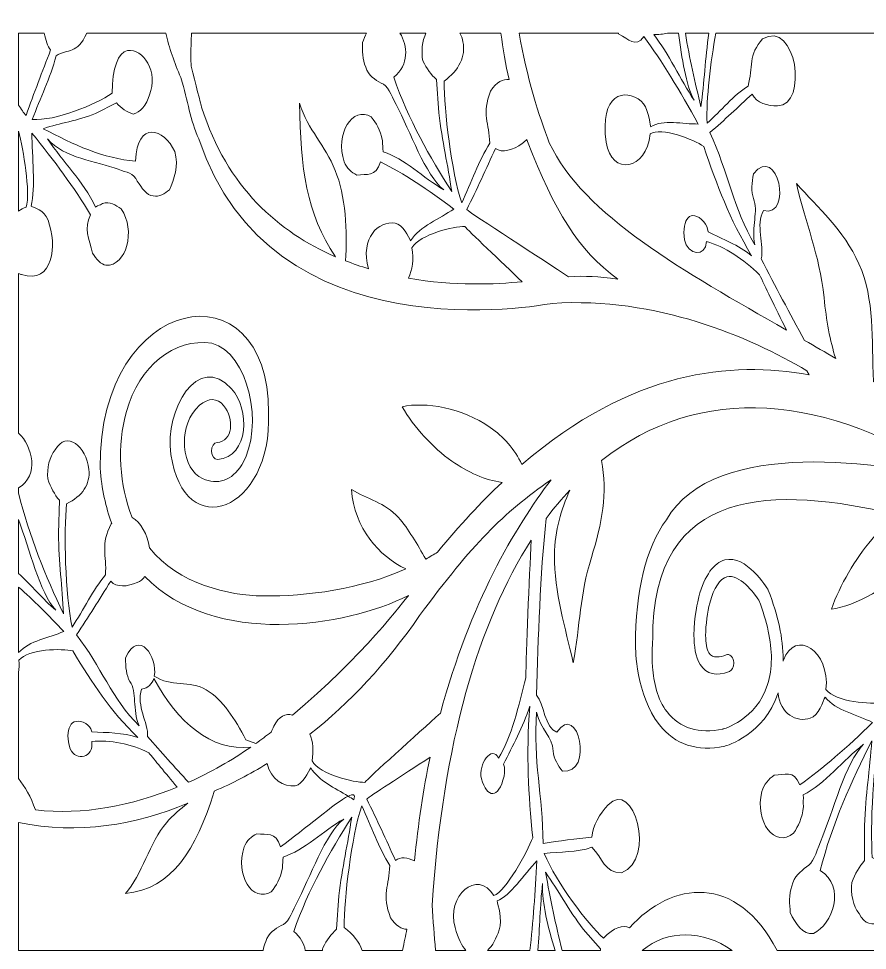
# Model space of a CAD drawing. Header units: millimetres. Extents: x -1200 to 1200, y -590 to 608.
# Drawn here: x -1200 to -108, y -590 to 608 of the extents above; entities that cross this region are included whole.
import ezdxf

# ---------------------------------------------------------------- set-up
doc = ezdxf.new("R2010")
doc.units = ezdxf.units.MM
doc.header["$MEASUREMENT"] = 0
doc.layers.add('Layer 1', color=7, linetype='Continuous')

msp = doc.modelspace()

# ---------------------------------------------------------------- linework, layer by layer
at = {"layer": 'Layer 1', "color": 250, "lineweight": 20}
for points, knots in [([(-78.4311, 415.6194), (-55.6433, 238.7831), (-22.7146, 147.6089), (66.0664, 7.889), (25.071, 57.3256), (-34.3557, 100.8829), (-100.0424, 141.9201), (-103.1199, 196.5333), (-98.0512, 246.9681), (-118.8569, 293.0871), (-138.79, 337.0823), (-171.2144, 364.8287), (-199.2135, 396.4025), (-186.8495, 342.0721), (-170.1812, 307.9528), (-163.7537, 249.3885), (-160.6895, 220.5013), (-156.1638, 194.1368), (-148.7081, 171.3486), (-161.9578, 179.1449), (-175.3294, 186.8731), (-188.7406, 194.5646), (-207.9624, 228.8554), (-226.3514, 264.4675), (-244.4953, 299.441), (-240.5964, 317.1537), (-252.2225, 343.3718), (-241.4981, 361.482), (-203.4882, 352.5184), (-223.2672, 448.6294), (-254.5921, 408.7835), (-256.7092, 397.7074), (-257.6142, 385.8515), (-254.5119, 377.0759), (-247.7954, 360.7223), (-257.7177, 340.887), (-252.8004, 317.4642), (-280.7068, 364.8287), (-286.9993, 410.5855), (-310.5943, 462.1612), (-291.7326, 477.808), (-274.4218, 494.8607), (-256.2613, 511.2988), (-250.3994, 500.1205), (-236.2413, 495.9333), (-223.4801, 496.1289), (-183.9062, 496.7537), (-199.2159, 608.4673), (-242.8658, 582.3539), (-261.2025, 562.588), (-255.2736, 545.6855), (-261.3159, 521.7869), (-280.2638, 510.105), (-296.2351, 489.905), (-314.239, 473.9326), (-315.3948, 505.3235), (-309.6927, 552.7916), (-302.9035, 589.9734), (-302.9035, 589.9734), (-84.3817, 589.9734), (-84.3817, 589.9734), (-85.4042, 576.3621), (-85.9713, 562.5502), (-85.9713, 548.5565), (-85.9713, 504.1852), (-83.4916, 459.2335), (-78.4311, 415.6194)], [0, 0, 0, 0, 0.045454545, 0.045454545, 0.045454545, 0.090909091, 0.090909091, 0.090909091, 0.136363636, 0.136363636, 0.136363636, 0.181818182, 0.181818182, 0.181818182, 0.227272727, 0.227272727, 0.227272727, 0.272727273, 0.272727273, 0.272727273, 0.318181818, 0.318181818, 0.318181818, 0.363636364, 0.363636364, 0.363636364, 0.409090909, 0.409090909, 0.409090909, 0.454545455, 0.454545455, 0.454545455, 0.5, 0.5, 0.5, 0.545454545, 0.545454545, 0.545454545, 0.590909091, 0.590909091, 0.590909091, 0.636363636, 0.636363636, 0.636363636, 0.681818182, 0.681818182, 0.681818182, 0.727272727, 0.727272727, 0.727272727, 0.772727273, 0.772727273, 0.772727273, 0.818181818, 0.818181818, 0.818181818, 0.863636364, 0.863636364, 0.863636364, 0.909090909, 0.909090909, 0.909090909, 0.954545455, 0.954545455, 0.954545455, 1, 1, 1, 1]), ([(-968.2859, 453.7604), (-874.9437, 173.6781), (-528.4165, 239.6981), (-513.5845, 242.2118), (-378.4197, 250.6732), (-260.5311, 199.4585), (-185.7939, 155.6021), (-185.7939, 155.6021), (-183.0658, 150.2224), (-183.0658, 150.2224), (-283.376, 168.4866), (-410.7225, 156.4148), (-552.4397, 34.9034), (-561.9645, 54.9898), (-576.4761, 70.7641), (-593.2795, 82.6503), (-629.4421, 108.2262), (-676.2731, 115.7498), (-706.7683, 109.3051), (-690.7333, 82.2743), (-667.9371, 57.231), (-642.48, 39.2255), (-621.9524, 24.7056), (-599.706, 14.7602), (-577.9176, 11.9991), (-605.1606, -13.6158), (-632.8922, -43.3384), (-661.0336, -77.7441), (-665.9369, -80.875), (-670.9468, -83.8443), (-676.042, -86.6723), (-687.2162, -68.3136), (-698.406, -47.5571), (-711.4206, -33.1596), (-728.9567, -13.9528), (-751.4391, -9.613), (-771.8358, 2.672), (-768.0429, -47.1874), (-736.1823, -83.1061), (-701.779, -99.4281), (-760.9573, -125.5112), (-828.3099, -134.601), (-885.7875, -134.1606), (-929.6378, -133.5713), (-994.0222, -119.1838), (-1031.5998, -72.372), (-1034.3371, -55.313), (-1042.8079, -38.7891), (-1053.9406, -33.1116), (-1070.1345, 7.5899), (-1074.0525, 59.1227), (-1061.2705, 103.3336), (-1044.5524, 161.1571), (-1000.828, 198.0955), (-951.3948, 190.8192), (-904.621, 178.8711), (-883.4411, 84.4966), (-912.7656, 34.3784), (-925.777, 14.3022), (-943.8885, 7.889), (-963.4722, 16.7894), (-976.4595, 22.6588), (-985.0777, 38.0078), (-986.525, 57.8039), (-986.6699, 59.5871), (-986.7436, 61.4673), (-986.7436, 63.3476), (-986.7436, 79.3213), (-981.6823, 98.8802), (-967.1201, 111.1097), (-955.6025, 120.8545), (-944.6221, 120.8545), (-936.3781, 110.8031), (-922.0645, 93.4841), (-924.2668, 64.2714), (-944.8001, 63.4006), (-948.7139, 63.1293), (-951.9479, 58.3478), (-951.9479, 52.1718), (-951.9479, 52.0216), (-951.9479, 51.8374), (-951.9314, 51.662), (-951.7533, 45.8192), (-948.2767, 41.0642), (-944.069, 41.3633), (-902.9428, 44.5989), (-902.672, 106.8481), (-926.0593, 132.4694), (-969.1851, 179.7052), (-1012.4078, 105.6619), (-1004.0553, 47.8825), (-987.3786, -67.4289), (-873.451, -26.0801), (-878.4775, 101.5946), (-877.8441, 294.0954), (-1096.6938, 256.5072), (-1095.3509, 30.1875), (-1093.054, 3.4002), (-1087.8578, -20.1413), (-1080.2762, -40.7553), (-1080.4584, -40.9546), (-1080.6397, -41.1351), (-1080.8218, -41.3408), (-1095.1472, -67.7053), (-1086.5339, -81.6687), (-1088.2801, -107.1436), (-1104.5767, -125.9466), (-1116.5432, -151.7887), (-1131.1956, -174.3586), (-1140.4596, -131.7048), (-1141.81, -51.7771), (-1138.3664, -15.5769), (-1118.0079, -5.7401), (-1107.5938, 9.6645), (-1109.6041, 28.648), (-1112.7727, 58.3667), (-1138.5362, 79.5421), (-1152.8665, 53.7619), (-1160.3687, 45.0696), (-1163.8684, 29.9717), (-1162.6281, 16.2986), (-1158.6439, 5.3448), (-1153.9453, -3.6932), (-1147.6488, -11.0869), (-1147.6488, -11.0869), (-1148.9064, -53.8959), (-1148.9064, -53.8959), (-1148.2813, -91.3592), (-1143.8749, -122.422), (-1142.4135, -157.1065), (-1164.9596, -108.5746), (-1186.8897, -57.399), (-1200.0501, -1.6576), (-1200.0501, -1.6576), (-1200.0501, 4.7455), (-1200.0501, 4.7455), (-1173.0488, 21.1065), (-1182.2275, 58.4891), (-1200.0501, 75.4396), (-1200.0501, 75.4396), (-1200.0501, 280.7945), (-1200.0501, 280.7945), (-1198.8397, 280.1384), (-1197.5587, 279.6032), (-1196.2051, 279.207), (-1155.1367, 266.5396), (-1150.1383, 317.083), (-1162.1703, 349.1667), (-1167.2556, 362.7225), (-1180.3903, 365.2956), (-1184.0789, 367.3248), (-1177.9047, 391.9554), (-1182.7731, 430.6984), (-1182.9453, 461.2665), (-1154.2608, 425.9156), (-1128.1801, 390.5307), (-1107.4481, 356.0595), (-1116.9307, 338.6446), (-1108.9798, 325.5431), (-1104.8218, 306.9231), (-1099.8872, 298.6599), (-1094.0095, 292.2227), (-1087.7088, 291.2018), (-1061.3483, 289.7834), (-1049.0532, 336.3643), (-1068.0051, 363.7106), (-1075.6032, 368.877), (-1082.1267, 373.4137), (-1092.2178, 370.7384), (-1096.0413, 367.7274), (-1097.0465, 368.9527), (-1100.9354, 365.9392), (-1117.7396, 400.6565), (-1142.6776, 423.6618), (-1162.7325, 453.6494), (-1141.6617, 428.6188), (-1099.941, 425.3389), (-1071.8112, 414.6515), (-1060.8168, 410.4719), (-1052.4891, 410.1767), (-1047.3981, 399.4501), (-1041.3506, 390.6557), (-1035.3107, 380.7847), (-1026.767, 380.6762), (-1019.3328, 378.1523), (-1012.1237, 384.0544), (-1006.0689, 388.0674), (-999.8568, 401.757), (-993.7878, 418.9421), (-999.0197, 437.4801), (-1013.1396, 467.397), (-1047.3435, 478.0453), (-1049.7172, 425.2292), (-1090.1016, 428.1215), (-1130.0596, 446.6381), (-1168.4073, 466.9137), (-1145.9995, 474.4829), (-1125.0621, 476.6988), (-1101.1267, 486.2783), (-1101.1267, 486.2783), (-1074.3265, 500.1281), (-1074.3265, 500.1281), (-1067.8718, 492.9236), (-1060.8225, 488.5346), (-1052.7582, 485.7331), (-1043.7376, 487.7383), (-1035.1435, 497.1272), (-1031.7323, 510.6186), (-1019.3999, 538.9581), (-1040.05, 570.985), (-1059.7876, 567.3228), (-1072.3915, 564.9642), (-1079.243, 545.3006), (-1079.777, 512.5481), (-1101.7717, 497.3265), (-1152.8442, 476.9146), (-1182.4949, 478.6094), (-1172.2871, 506.5236), (-1159.2501, 531.3978), (-1151.892, 560.6812), (-1136.251, 570.3805), (-1124.9908, 561.6491), (-1112.3107, 589.9734), (-1112.3107, 589.9734), (-1010.7129, 589.9734), (-1010.7129, 589.9734), (-1006.2817, 570.9825), (-999.8733, 552.0003), (-991.3156, 532.6168), (-982.0632, 501.4178), (-979.2671, 478.3343), (-968.2859, 453.7604)], [0, 0, 0, 0, 0.012987013, 0.012987013, 0.012987013, 0.025974026, 0.025974026, 0.025974026, 0.038961039, 0.038961039, 0.038961039, 0.051948052, 0.051948052, 0.051948052, 0.064935065, 0.064935065, 0.064935065, 0.077922078, 0.077922078, 0.077922078, 0.090909091, 0.090909091, 0.090909091, 0.103896104, 0.103896104, 0.103896104, 0.116883117, 0.116883117, 0.116883117, 0.12987013, 0.12987013, 0.12987013, 0.142857143, 0.142857143, 0.142857143, 0.155844156, 0.155844156, 0.155844156, 0.168831169, 0.168831169, 0.168831169, 0.181818182, 0.181818182, 0.181818182, 0.194805195, 0.194805195, 0.194805195, 0.207792208, 0.207792208, 0.207792208, 0.220779221, 0.220779221, 0.220779221, 0.233766234, 0.233766234, 0.233766234, 0.246753247, 0.246753247, 0.246753247, 0.25974026, 0.25974026, 0.25974026, 0.272727273, 0.272727273, 0.272727273, 0.285714286, 0.285714286, 0.285714286, 0.298701299, 0.298701299, 0.298701299, 0.311688312, 0.311688312, 0.311688312, 0.324675325, 0.324675325, 0.324675325, 0.337662338, 0.337662338, 0.337662338, 0.350649351, 0.350649351, 0.350649351, 0.363636364, 0.363636364, 0.363636364, 0.376623377, 0.376623377, 0.376623377, 0.38961039, 0.38961039, 0.38961039, 0.402597403, 0.402597403, 0.402597403, 0.415584416, 0.415584416, 0.415584416, 0.428571429, 0.428571429, 0.428571429, 0.441558442, 0.441558442, 0.441558442, 0.454545455, 0.454545455, 0.454545455, 0.467532468, 0.467532468, 0.467532468, 0.480519481, 0.480519481, 0.480519481, 0.493506494, 0.493506494, 0.493506494, 0.506493506, 0.506493506, 0.506493506, 0.519480519, 0.519480519, 0.519480519, 0.532467532, 0.532467532, 0.532467532, 0.545454545, 0.545454545, 0.545454545, 0.558441558, 0.558441558, 0.558441558, 0.571428571, 0.571428571, 0.571428571, 0.584415584, 0.584415584, 0.584415584, 0.597402597, 0.597402597, 0.597402597, 0.61038961, 0.61038961, 0.61038961, 0.623376623, 0.623376623, 0.623376623, 0.636363636, 0.636363636, 0.636363636, 0.649350649, 0.649350649, 0.649350649, 0.662337662, 0.662337662, 0.662337662, 0.675324675, 0.675324675, 0.675324675, 0.688311688, 0.688311688, 0.688311688, 0.701298701, 0.701298701, 0.701298701, 0.714285714, 0.714285714, 0.714285714, 0.727272727, 0.727272727, 0.727272727, 0.74025974, 0.74025974, 0.74025974, 0.753246753, 0.753246753, 0.753246753, 0.766233766, 0.766233766, 0.766233766, 0.779220779, 0.779220779, 0.779220779, 0.792207792, 0.792207792, 0.792207792, 0.805194805, 0.805194805, 0.805194805, 0.818181818, 0.818181818, 0.818181818, 0.831168831, 0.831168831, 0.831168831, 0.844155844, 0.844155844, 0.844155844, 0.857142857, 0.857142857, 0.857142857, 0.87012987, 0.87012987, 0.87012987, 0.883116883, 0.883116883, 0.883116883, 0.896103896, 0.896103896, 0.896103896, 0.909090909, 0.909090909, 0.909090909, 0.922077922, 0.922077922, 0.922077922, 0.935064935, 0.935064935, 0.935064935, 0.948051948, 0.948051948, 0.948051948, 0.961038961, 0.961038961, 0.961038961, 0.974025974, 0.974025974, 0.974025974, 0.987012987, 0.987012987, 0.987012987, 1, 1, 1, 1]), ([(-1158.9114, 568.2365), (-1169.4231, 540.0737), (-1180.3588, 513.2031), (-1190.3365, 483.9777), (-1193.6765, 487.3938), (-1196.9022, 492.2788), (-1200.0501, 497.1587), (-1200.0501, 497.1587), (-1200.0501, 589.9734), (-1200.0501, 589.9734), (-1200.0501, 589.9734), (-1167.1413, 589.9734), (-1167.1413, 589.9734), (-1165.4398, 580.6792), (-1162.7647, 572.7568), (-1158.9114, 568.2365)], [0, 0, 0, 0, 0.2, 0.2, 0.2, 0.4, 0.4, 0.4, 0.6, 0.6, 0.6, 0.8, 0.8, 0.8, 1, 1, 1, 1]), ([(-977.6518, 589.9734), (-977.6518, 589.9734), (-752.3589, 589.9734), (-752.3589, 589.9734), (-754.3477, 586.0955), (-756.0881, 581.9513), (-757.6587, 577.9068), (-757.5204, 567.8453), (-758.0255, 555.3962), (-753.4155, 546.1575), (-749.7799, 534.3747), (-741.372, 530.1359), (-733.6032, 525.4364), (-725.0811, 522.8696), (-721.4257, 511.4629), (-714.34, 497.9841), (-696.2144, 463.4989), (-676.822, 407.1), (-653.0977, 388.3854), (-679.353, 403.6234), (-703.4863, 428.5405), (-731.2039, 437.2996), (-731.0325, 443.9413), (-732.1833, 444.8233), (-731.9854, 451.3766), (-734.6084, 466.4657), (-740.0398, 473.6058), (-746.2933, 481.9662), (-770.5127, 496.7789), (-793.1399, 460.2872), (-781.2786, 424.3786), (-778.0364, 416.0826), (-771.7439, 410.6335), (-764.7559, 407.2552), (-751.9193, 409.2807), (-740.7874, 403.7445), (-734.3707, 424.1527), (-705.1597, 409.8511), (-673.1699, 388.523), (-640.1103, 363.5806), (-658.4033, 351.0432), (-683.5293, 341.5913), (-695.629, 322.7504), (-698.382, 327.0095), (-705.4047, 344.1227), (-715.6101, 345.4995), (-736.8555, 348.359), (-761.0988, 327.0044), (-749.8105, 286.7231), (-759.6699, 289.7165), (-769.5391, 293.1275), (-779.3537, 297.0118), (-777.0594, 333.5451), (-779.0713, 381.6239), (-792.8949, 413.2028), (-805.3242, 446.1333), (-827.8462, 464.5412), (-838.4706, 499.6788), (-837.5358, 415.4427), (-829.8516, 358.2615), (-792.5148, 302.1706), (-865.0058, 333.7116), (-931.8128, 390.8929), (-964.5618, 494.3875), (-966.0314, 499.1324), (-972.246, 525.6244), (-978.1088, 547.1153), (-978.305, 551.6836), (-978.3854, 556.2278), (-978.3854, 560.7343), (-978.3854, 569.212), (-978.1088, 577.6304), (-977.7504, 586.1611), (-977.7504, 586.1611), (-977.6518, 589.9734), (-977.6518, 589.9734)], [0, 0, 0, 0, 0.04, 0.04, 0.04, 0.08, 0.08, 0.08, 0.12, 0.12, 0.12, 0.16, 0.16, 0.16, 0.2, 0.2, 0.2, 0.24, 0.24, 0.24, 0.28, 0.28, 0.28, 0.32, 0.32, 0.32, 0.36, 0.36, 0.36, 0.4, 0.4, 0.4, 0.44, 0.44, 0.44, 0.48, 0.48, 0.48, 0.52, 0.52, 0.52, 0.56, 0.56, 0.56, 0.6, 0.6, 0.6, 0.64, 0.64, 0.64, 0.68, 0.68, 0.68, 0.72, 0.72, 0.72, 0.76, 0.76, 0.76, 0.8, 0.8, 0.8, 0.84, 0.84, 0.84, 0.88, 0.88, 0.88, 0.92, 0.92, 0.92, 0.96, 0.96, 0.96, 1, 1, 1, 1]), ([(-709.4046, 589.9734), (-709.4046, 589.9734), (-675.9062, 589.9734), (-675.9062, 589.9734), (-680.8897, 579.7681), (-682.2235, 565.9322), (-679.9326, 554.0712), (-674.892, 544.0778), (-669.3315, 536.1491), (-662.3394, 530.2242), (-662.3394, 530.2242), (-659.3951, 487.3256), (-659.3951, 487.3256), (-655.1014, 450.1778), (-647.6729, 420.2621), (-642.8194, 386.0698), (-670.9319, 430.6959), (-698.6668, 478.2876), (-717.2685, 532.9979), (-697.4696, 549.4638), (-699.2373, 573.3285), (-709.4046, 589.9734)], [0, 0, 0, 0, 0.142857143, 0.142857143, 0.142857143, 0.285714286, 0.285714286, 0.285714286, 0.428571429, 0.428571429, 0.428571429, 0.571428571, 0.571428571, 0.571428571, 0.714285714, 0.714285714, 0.714285714, 0.857142857, 0.857142857, 0.857142857, 1, 1, 1, 1]), ([(-632.229, 589.9734), (-632.229, 589.9734), (-579.5139, 589.9734), (-579.5139, 589.9734), (-576.8951, 569.2789), (-573.2976, 549.1193), (-569.0502, 530.0816), (-576.7874, 531.1908), (-585.1001, 527.169), (-592.8547, 515.3231), (-604.5315, 485.8176), (-594.5885, 473.8809), (-593.8309, 448.1271), (-608.21, 425.6986), (-617.5891, 397.2518), (-629.9613, 371.4489), (-643.3625, 411.7995), (-652.5397, 491.0509), (-652.6589, 527.8668), (-633.3583, 542.2947), (-624.5026, 559.9972), (-628.3633, 578.4355), (-629.2377, 582.5974), (-630.5674, 586.4703), (-632.229, 589.9734)], [0, 0, 0, 0, 0.125, 0.125, 0.125, 0.25, 0.25, 0.25, 0.375, 0.375, 0.375, 0.5, 0.5, 0.5, 0.625, 0.625, 0.625, 0.75, 0.75, 0.75, 0.875, 0.875, 0.875, 1, 1, 1, 1]), ([(-318.57, 444.1078), (-301.0198, 392.6886), (-285.7987, 352.1575), (-256.932, 303.2799), (-274.5575, 317.3897), (-294.0675, 325.1329), (-312.9756, 334.1091), (-313.3257, 340.2826), (-315.0197, 342.6576), (-318.2455, 347.1337), (-335.5482, 365.3827), (-346.9126, 350.5195), (-343.2945, 323.8963), (-339.2143, 304.6705), (-315.4983, 300.3749), (-315.1001, 321.9365), (-291.6433, 315.1737), (-267.0123, 299.0928), (-246.5849, 278.9004), (-240.3811, 265.4657), (-226.6213, 237.3269), (-211.9789, 207.8479), (-343.3872, 282.7771), (-473.2688, 355.2657), (-517.2383, 448.6458), (-530.3034, 481.9977), (-546.3517, 534.0719), (-556.0728, 589.9734), (-556.0728, 589.9734), (-428.7405, 589.9734), (-428.7405, 589.9734), (-428.3571, 589.4283), (-427.9647, 588.8894), (-427.5672, 588.3594), (-415.354, 582.4094), (-406.6705, 570.6127), (-395.4939, 585.2917), (-372.6447, 554.5406), (-349.1026, 515.7055), (-325.5331, 472.9332), (-345.4587, 472.6277), (-370.7976, 479.282), (-386.7349, 469.478), (-388.1267, 475.0255), (-390.0467, 494.8645), (-398.9746, 502.3137), (-420.1074, 519.9368), (-452.9557, 511.4351), (-443.9401, 449.4913), (-437.8803, 405.77), (-391.5793, 413.1549), (-387.5562, 460.1345), (-373.2698, 469.8553), (-331.1633, 452.6512), (-318.57, 444.1078)], [0, 0, 0, 0, 0.055555556, 0.055555556, 0.055555556, 0.111111111, 0.111111111, 0.111111111, 0.166666667, 0.166666667, 0.166666667, 0.222222222, 0.222222222, 0.222222222, 0.277777778, 0.277777778, 0.277777778, 0.333333333, 0.333333333, 0.333333333, 0.388888889, 0.388888889, 0.388888889, 0.444444444, 0.444444444, 0.444444444, 0.5, 0.5, 0.5, 0.555555556, 0.555555556, 0.555555556, 0.611111111, 0.611111111, 0.611111111, 0.666666667, 0.666666667, 0.666666667, 0.722222222, 0.722222222, 0.722222222, 0.777777778, 0.777777778, 0.777777778, 0.833333333, 0.833333333, 0.833333333, 0.888888889, 0.888888889, 0.888888889, 0.944444444, 0.944444444, 0.944444444, 1, 1, 1, 1]), ([(-365.1989, 589.9734), (-365.1989, 589.9734), (-350.9423, 589.9734), (-350.9423, 589.9734), (-346.7089, 557.3143), (-341.6741, 523.7302), (-330.871, 503.394), (-348.8873, 530.363), (-363.2557, 563.4878), (-382.8145, 587.9203), (-376.8259, 587.8067), (-370.9159, 588.4617), (-365.1989, 589.9734)], [0, 0, 0, 0, 0.25, 0.25, 0.25, 0.5, 0.5, 0.5, 0.75, 0.75, 0.75, 1, 1, 1, 1]), ([(-342.2007, 589.9734), (-342.2007, 589.9734), (-311.8553, 589.9734), (-311.8553, 589.9734), (-316.7038, 556.5673), (-317.9069, 526.8195), (-322.1203, 495.0462), (-329.605, 526.0547), (-336.7686, 557.7762), (-342.2007, 589.9734)], [0, 0, 0, 0, 0.333333333, 0.333333333, 0.333333333, 0.666666667, 0.666666667, 0.666666667, 1, 1, 1, 1]), ([(-1200.0501, 463.875), (-1193.8553, 439.0676), (-1184.737, 385.6382), (-1190.2338, 365.8925), (-1193.886, 365.0609), (-1197.158, 363.3282), (-1200.0501, 360.9192), (-1200.0501, 360.9192), (-1200.0501, 463.875), (-1200.0501, 463.875)], [0, 0, 0, 0, 0.333333333, 0.333333333, 0.333333333, 0.666666667, 0.666666667, 0.666666667, 1, 1, 1, 1]), ([(-545.2373, 450.3077), (-510.4655, 361.5918), (-481.0144, 310.8238), (-429.0219, 273.4475), (-455.5496, 277.1109), (-470.0116, 277.6081), (-492.5925, 276.4926), (-522.673, 296.8641), (-617.2373, 357.0147), (-623.4825, 362.8361), (-610.2335, 388.8662), (-598.7878, 415.2383), (-586.395, 441.5638), (-578.0294, 434.8641), (-563.8647, 439.7125), (-552.1499, 447.7397), (-549.9069, 449.278), (-547.972, 451.0851), (-546.3178, 453.0967), (-545.9585, 452.159), (-545.5975, 451.2277), (-545.2373, 450.3077)], [0, 0, 0, 0, 0.142857143, 0.142857143, 0.142857143, 0.285714286, 0.285714286, 0.285714286, 0.428571429, 0.428571429, 0.428571429, 0.571428571, 0.571428571, 0.571428571, 0.714285714, 0.714285714, 0.714285714, 0.857142857, 0.857142857, 0.857142857, 1, 1, 1, 1]), ([(-626.0574, 341.2834), (-621.8672, 336.1207), (-577.8563, 294.4084), (-552.1168, 270.0415), (-586.0216, 266.6342), (-639.8628, 264.4158), (-698.4855, 274.6097), (-693.4416, 285.1432), (-691.0919, 298.8328), (-693.9118, 313.6291), (-683.3131, 331.3796), (-639.9316, 341.4158), (-626.0574, 341.2834)], [0, 0, 0, 0, 0.25, 0.25, 0.25, 0.5, 0.5, 0.5, 0.75, 0.75, 0.75, 1, 1, 1, 1]), ([(-90.0788, -303.1564), (-75.1764, -327.8387), (-63.1918, -355.8199), (-46.4579, -376.6205), (-45.2532, -403.6173), (-54.6977, -417.8558), (-40.2358, -446.5247), (-31.9422, -456.6202), (-23.6684, -459.693), (-16.1762, -458.1232), (-30.2987, -475.0194), (-43.5807, -494.0747), (-55.8337, -515.4798), (-57.2619, -518.1652), (-72.2024, -546.8656), (-86.5948, -590.0267), (-86.5948, -590.0267), (-224.0033, -590.0267), (-224.0033, -590.0267), (-276.2548, -490.67), (-359.4818, -500.6116), (-414.0484, -560.9376), (-422.4952, -556.1977), (-434.0435, -560.9288), (-447.5814, -574.4076), (-468.1512, -555.5667), (-507.9031, -503.3979), (-523.712, -465.4728), (-502.975, -462.463), (-482.2728, -464.6916), (-462.4077, -457.3559), (-448.3605, -471.4115), (-446.7179, -490.4125), (-424.2579, -490.1892), (-378.8014, -472.6419), (-409.0698, -368.2601), (-441.4695, -402.9005), (-451.9133, -414.0763), (-461.8199, -430.0525), (-462.3116, -444.344), (-483.3525, -447.1152), (-503.9404, -448.6321), (-525.2513, -452.6678), (-525.7952, -389.7977), (-538.1757, -347.0241), (-533.607, -283.7477), (-528.6483, -307.1505), (-513, -314.4558), (-512.2068, -333.7106), (-511.3722, -343.6004), (-506.1031, -352.4303), (-500.1484, -359.5514), (-459.4585, -364.1096), (-480.1301, -268.4378), (-507.5918, -309.4813), (-523.2318, -304.2871), (-523.8065, -272.654), (-533.7478, -261.723), (-531.422, -186.3269), (-529.2279, -108.8081), (-521.205, -34.395), (-511.4923, -21.3364), (-501.4019, -9.1953), (-490.9622, 2.036), (-501.613, -23.5183), (-510.5161, -48.9655), (-510.6916, -81.7015), (-510.887, -129.5255), (-496.4574, -175.2079), (-486.5599, -220.234), (-477.3416, -170.7507), (-478.0775, -132.7144), (-463.0832, -84.7668), (-449.3955, -41.6045), (-442.1484, -0.8008), (-450.1348, 39.9121), (-324.6091, 139.7546), (-160.0213, 128.0475), (5.474, 15.3925), (-83.8907, 36.7345), (-304.7639, 71.4669), (-366.6189, -36.2186), (-392.9744, -72.7518), (-406.3384, -127.4117), (-406.3384, -198.2838), (-406.3384, -201.06), (-405.9634, -261.6069), (-375.5782, -299.8362), (-355.4415, -325.5004), (-327.0789, -334.7012), (-291.5679, -327.4425), (-289.2049, -326.597), (-241.0269, -313.3983), (-222.965, -258.8609), (-220.1161, -286.3675), (-199.129, -297.0019), (-181.4099, -291.5036), (-170.8742, -288.2326), (-164.8756, -269.1217), (-162.3354, -264.1863), (-148.2568, -281.6579), (-121.3201, -286.9934), (-101.2712, -296.776), (-133.8164, -328.7398), (-165.5263, -356.7373), (-194.8841, -376.9082), (-203.1578, -356.7777), (-214.3369, -364.5538), (-227.8815, -364.7519), (-234.9059, -369.5347), (-241.0476, -376.3491), (-243.7856, -385.5854), (-253.375, -425.1675), (-226.9517, -459.1554), (-202.8382, -439.3467), (-196.9647, -429.5023), (-191.8537, -421.0788), (-190.2872, -404.8704), (-191.001, -398.0723), (-189.8699, -396.9454), (-190.5613, -390.0501), (-162.3346, -375.9251), (-139.0955, -345.5968), (-112.8956, -324.9817), (-136.1868, -348.7707), (-152.0423, -411.0754), (-168.2735, -450.3016), (-174.6207, -465.6343), (-177.5482, -478.1868), (-186.2377, -482.3992), (-193.9758, -488.6976), (-202.4159, -494.6287), (-205.2948, -507.5738), (-209.3873, -518.0378), (-207.8962, -530.9286), (-207.2612, -541.4469), (-200.3502, -555.3838), (-191.1053, -570.2508), (-177.2635, -568.3944), (-153.0574, -556.7719), (-134.8547, -508.3057), (-168.6171, -487.3448), (-153.4556, -426.938), (-128.2161, -372.3172), (-102.3541, -320.7176), (-104.7667, -357.2497), (-110.1982, -389.7864), (-111.7986, -429.2991), (-111.7986, -429.2991), (-111.5461, -474.5676), (-111.5461, -474.5676), (-118.3792, -482.0042), (-123.5656, -491.2757), (-128.0481, -502.6042), (-129.6999, -516.9689), (-126.3847, -533.1117), (-118.6814, -542.7252), (-104.2004, -570.7757), (-76.4697, -549.9246), (-72.3787, -518.7331), (-69.7798, -498.8108), (-80.3875, -481.9411), (-101.6338, -470.3691), (-104.361, -431.9517), (-100.9283, -347.6488), (-90.0788, -303.1564)], [0, 0, 0, 0, 0.018181818, 0.018181818, 0.018181818, 0.036363636, 0.036363636, 0.036363636, 0.054545455, 0.054545455, 0.054545455, 0.072727273, 0.072727273, 0.072727273, 0.090909091, 0.090909091, 0.090909091, 0.109090909, 0.109090909, 0.109090909, 0.127272727, 0.127272727, 0.127272727, 0.145454545, 0.145454545, 0.145454545, 0.163636364, 0.163636364, 0.163636364, 0.181818182, 0.181818182, 0.181818182, 0.2, 0.2, 0.2, 0.218181818, 0.218181818, 0.218181818, 0.236363636, 0.236363636, 0.236363636, 0.254545455, 0.254545455, 0.254545455, 0.272727273, 0.272727273, 0.272727273, 0.290909091, 0.290909091, 0.290909091, 0.309090909, 0.309090909, 0.309090909, 0.327272727, 0.327272727, 0.327272727, 0.345454545, 0.345454545, 0.345454545, 0.363636364, 0.363636364, 0.363636364, 0.381818182, 0.381818182, 0.381818182, 0.4, 0.4, 0.4, 0.418181818, 0.418181818, 0.418181818, 0.436363636, 0.436363636, 0.436363636, 0.454545455, 0.454545455, 0.454545455, 0.472727273, 0.472727273, 0.472727273, 0.490909091, 0.490909091, 0.490909091, 0.509090909, 0.509090909, 0.509090909, 0.527272727, 0.527272727, 0.527272727, 0.545454545, 0.545454545, 0.545454545, 0.563636364, 0.563636364, 0.563636364, 0.581818182, 0.581818182, 0.581818182, 0.6, 0.6, 0.6, 0.618181818, 0.618181818, 0.618181818, 0.636363636, 0.636363636, 0.636363636, 0.654545455, 0.654545455, 0.654545455, 0.672727273, 0.672727273, 0.672727273, 0.690909091, 0.690909091, 0.690909091, 0.709090909, 0.709090909, 0.709090909, 0.727272727, 0.727272727, 0.727272727, 0.745454545, 0.745454545, 0.745454545, 0.763636364, 0.763636364, 0.763636364, 0.781818182, 0.781818182, 0.781818182, 0.8, 0.8, 0.8, 0.818181818, 0.818181818, 0.818181818, 0.836363636, 0.836363636, 0.836363636, 0.854545455, 0.854545455, 0.854545455, 0.872727273, 0.872727273, 0.872727273, 0.890909091, 0.890909091, 0.890909091, 0.909090909, 0.909090909, 0.909090909, 0.927272727, 0.927272727, 0.927272727, 0.945454545, 0.945454545, 0.945454545, 0.963636364, 0.963636364, 0.963636364, 0.981818182, 0.981818182, 0.981818182, 1, 1, 1, 1]), ([(-514.8761, 15.3925), (-561.4495, -45.7488), (-619.4744, -143.5545), (-657.1952, -284.8393), (-686.3849, -311.2543), (-750.1881, -368.3939), (-754.7078, -373.9591), (-768.582, -374.0941), (-811.9636, -364.0578), (-822.5622, -346.3073), (-820.1239, -333.5162), (-821.5488, -321.5442), (-825.2382, -311.7301), (-774.2236, -271.874), (-726.463, -221.2739), (-684.161, -159.2278), (-614.9918, -66.3311), (-578.1892, -28.9535), (-514.8761, 15.3925)], [0, 0, 0, 0, 0.166666667, 0.166666667, 0.166666667, 0.333333333, 0.333333333, 0.333333333, 0.5, 0.5, 0.5, 0.666666667, 0.666666667, 0.666666667, 0.833333333, 0.833333333, 0.833333333, 1, 1, 1, 1]), ([(62.3662, -66.1544), (69.4064, -68.2757), (76.2553, -70.8779), (82.9154, -73.8775), (56.0878, -98.4122), (26.505, -119.4703), (14.7389, -133.3277), (-10.0128, -143.9936), (-34.7746, -153.6703), (-59.8327, -149.3392), (-55.8204, -127.389), (-80.6368, -120.4457), (-88.6895, -137.9111), (-97.7904, -163.0604), (-89.3643, -183.4647), (-68.1644, -173.2758), (-63.9932, -170.29), (-61.7974, -168.7), (-60.1796, -162.6351), (-39.2588, -162.5682), (-17.9828, -164.0295), (2.6946, -158.1716), (-36.4454, -193.7761), (-60.106, -227.4435), (-88.345, -270.9944), (-102.802, -273.6294), (-148.8223, -270.9692), (-161.2508, -254.3646), (-155.6936, -205.0339), (-200.9125, -175.5637), (-215.9795, -216.8078), (-216.1394, -217.2344), (-216.2867, -217.6521), (-216.4408, -218.0761), (-216.4283, -217.2508), (-216.4209, -216.4242), (-216.4209, -215.5926), (-216.4209, -188.9529), (-222.8135, -159.2014), (-235.5649, -126.6053), (-237.571, -122.9659), (-263.9273, -80.8371), (-291.211, -87.822), (-305.6696, -91.4249), (-317.0086, -107.3543), (-324.8766, -135.2244), (-325.909, -139.3712), (-331.1492, -161.9877), (-331.1492, -184.6573), (-331.1492, -198.5828), (-329.1828, -212.5084), (-323.0501, -222.2884), (-315.0024, -235.1162), (-302.3719, -237.9), (-285.5329, -231.2142), (-282.1772, -230.028), (-279.9524, -225.3714), (-279.9524, -220.6189), (-279.9524, -219.6788), (-280.0501, -218.7373), (-280.2298, -217.806), (-281.3252, -211.6566), (-285.5329, -208.3263), (-289.5626, -209.9958), (-297.0688, -212.7822), (-307.1219, -215.0222), (-311.8827, -207.4834), (-314.9444, -202.6059), (-316.0795, -194.4084), (-316.0795, -185.1129), (-316.0795, -171.0106), (-313.4343, -154.4135), (-310.7939, -143.3425), (-305.1166, -123.2397), (-297.6103, -111.8002), (-288.651, -109.5577), (-272.9024, -105.6583), (-253.6765, -129.9343), (-247.6423, -139.7043), (-236.9542, -167.2248), (-231.4947, -192.5293), (-231.4947, -214.8367), (-231.4947, -226.8832), (-233.0802, -238.0501), (-236.2968, -248.2252), (-250.7604, -293.4129), (-293.5748, -305.4064), (-293.9557, -305.4064), (-324.6977, -311.8209), (-348.8642, -304.5534), (-365.709, -283.3691), (-378.2343, -267.5986), (-382.87, -244.7006), (-384.3578, -225.6806), (-385.8449, -206.658), (-384.2013, -191.4996), (-384.2013, -191.2269), (-385.8167, 9.421), (-227.0055, 7.4081), (-69.5389, -29.5366), (-80.987, -38.4685), (-91.9906, -49.2986), (-102.2224, -61.4019), (-124.28, -87.4926), (-142.7303, -119.5056), (-154.3332, -151.1527), (-123.8222, -147.0614), (-79.5116, -123.8896), (-48.1776, -86.8276), (-36.9736, -73.5746), (-27.424, -58.5436), (-20.7432, -41.973), (7.9124, -49.7882), (35.9569, -58.1991), (62.3662, -66.1544)], [0, 0, 0, 0, 0.026315789, 0.026315789, 0.026315789, 0.052631579, 0.052631579, 0.052631579, 0.078947368, 0.078947368, 0.078947368, 0.105263158, 0.105263158, 0.105263158, 0.131578947, 0.131578947, 0.131578947, 0.157894737, 0.157894737, 0.157894737, 0.184210526, 0.184210526, 0.184210526, 0.210526316, 0.210526316, 0.210526316, 0.236842105, 0.236842105, 0.236842105, 0.263157895, 0.263157895, 0.263157895, 0.289473684, 0.289473684, 0.289473684, 0.315789474, 0.315789474, 0.315789474, 0.342105263, 0.342105263, 0.342105263, 0.368421053, 0.368421053, 0.368421053, 0.394736842, 0.394736842, 0.394736842, 0.421052632, 0.421052632, 0.421052632, 0.447368421, 0.447368421, 0.447368421, 0.473684211, 0.473684211, 0.473684211, 0.5, 0.5, 0.5, 0.526315789, 0.526315789, 0.526315789, 0.552631579, 0.552631579, 0.552631579, 0.578947368, 0.578947368, 0.578947368, 0.605263158, 0.605263158, 0.605263158, 0.631578947, 0.631578947, 0.631578947, 0.657894737, 0.657894737, 0.657894737, 0.684210526, 0.684210526, 0.684210526, 0.710526316, 0.710526316, 0.710526316, 0.736842105, 0.736842105, 0.736842105, 0.763157895, 0.763157895, 0.763157895, 0.789473684, 0.789473684, 0.789473684, 0.815789474, 0.815789474, 0.815789474, 0.842105263, 0.842105263, 0.842105263, 0.868421053, 0.868421053, 0.868421053, 0.894736842, 0.894736842, 0.894736842, 0.921052632, 0.921052632, 0.921052632, 0.947368421, 0.947368421, 0.947368421, 0.973684211, 0.973684211, 0.973684211, 1, 1, 1, 1]), ([(-1200.0501, -35.9397), (-1186.2373, -73.9595), (-1172.8914, -129.793), (-1152.2894, -152.5206), (-1168.7558, -138.3906), (-1183.8387, -120.1202), (-1200.0501, -105.1889), (-1200.0501, -105.1889), (-1200.0501, -35.9397), (-1200.0501, -35.9397)], [0, 0, 0, 0, 0.333333333, 0.333333333, 0.333333333, 0.666666667, 0.666666667, 0.666666667, 1, 1, 1, 1]), ([(-540.4898, -62.3181), (-542.7576, -110.4158), (-547.515, -207.5578), (-547.3295, -239.5153), (-556.211, -274.0699), (-566.048, -316.3866), (-582.5252, -342.7146), (-591.092, -325.5471), (-608.7242, -350.102), (-604.687, -369.3492), (-597.4491, -394.1994), (-582.5326, -396.1844), (-575.4469, -365.9861), (-574.5379, -359.482), (-574.0692, -356.0495), (-576.1449, -350.7203), (-564.2108, -326.6336), (-551.3162, -303.0113), (-542.3858, -275.8883), (-547.1573, -341.2507), (-544.0326, -387.7092), (-538.636, -445.0823), (-545.6024, -463.2101), (-573.2438, -514.5889), (-588.5701, -519.378), (-609.8014, -484.7717), (-650.2512, -519.8928), (-638.4602, -560.8076), (-634.4919, -574.9654), (-629.722, -584.3669), (-624.6267, -590.0267), (-624.6267, -590.0267), (-663.5548, -590.0267), (-663.5548, -590.0267), (-665.3009, -571.052), (-666.7516, -551.6699), (-667.9331, -531.9103), (-654.3288, -323.2403), (-608.162, -167.7384), (-540.4898, -62.3181)], [0, 0, 0, 0, 0.076923077, 0.076923077, 0.076923077, 0.153846154, 0.153846154, 0.153846154, 0.230769231, 0.230769231, 0.230769231, 0.307692308, 0.307692308, 0.307692308, 0.384615385, 0.384615385, 0.384615385, 0.461538462, 0.461538462, 0.461538462, 0.538461538, 0.538461538, 0.538461538, 0.615384615, 0.615384615, 0.615384615, 0.692307692, 0.692307692, 0.692307692, 0.769230769, 0.769230769, 0.769230769, 0.846153846, 0.846153846, 0.846153846, 0.923076923, 0.923076923, 0.923076923, 1, 1, 1, 1]), ([(-1037.6852, -109.1842), (-948.0018, -200.3331), (-779.2824, -174.2336), (-698.6196, -133.5637), (-698.6196, -133.5637), (-699.3507, -134.678), (-699.3507, -134.678), (-700.9371, -136.5986), (-758.8145, -213.4284), (-847.6237, -287.3265), (-856.4488, -284.8355), (-865.5978, -288.7298), (-871.7346, -301.8111), (-872.9393, -304.3262), (-874.0164, -306.7807), (-874.9777, -309.1822), (-881.4209, -314.1177), (-887.989, -319.0089), (-894.6872, -323.822), (-894.6872, -323.822), (-907.8724, -319.0695), (-907.8724, -319.0695), (-921.239, -292.5864), (-937.7045, -267.4585), (-958.5773, -254.9287), (-979.4104, -242.1603), (-1004.8824, -251.7423), (-1025.4473, -237.2059), (-1020.9498, -212.9627), (-1045.0492, -175.7164), (-1062.471, -213.5709), (-1062.6217, -225.1051), (-1061.4692, -236.9119), (-1056.9726, -244.1529), (-1047.6928, -257.2758), (-1053.8826, -280.3644), (-1045.1311, -301.0263), (-1080.1694, -266.3796), (-1094.0675, -224.7026), (-1125.6632, -184.2774), (-1110.1282, -161.681), (-1096.3311, -138.3426), (-1081.6092, -115.2605), (-1074.0367, -123.723), (-1059.6518, -122.1418), (-1047.3666, -116.8884), (-1043.3693, -115.1759), (-1040.1774, -112.5119), (-1037.6852, -109.1842)], [0, 0, 0, 0, 0.0625, 0.0625, 0.0625, 0.125, 0.125, 0.125, 0.1875, 0.1875, 0.1875, 0.25, 0.25, 0.25, 0.3125, 0.3125, 0.3125, 0.375, 0.375, 0.375, 0.4375, 0.4375, 0.4375, 0.5, 0.5, 0.5, 0.5625, 0.5625, 0.5625, 0.625, 0.625, 0.625, 0.6875, 0.6875, 0.6875, 0.75, 0.75, 0.75, 0.8125, 0.8125, 0.8125, 0.875, 0.875, 0.875, 0.9375, 0.9375, 0.9375, 1, 1, 1, 1]), ([(-1141.9276, -179.8102), (-1160.9399, -187.9434), (-1186.2522, -191.5942), (-1200.0501, -207.0265), (-1200.0501, -207.0265), (-1200.0501, -122.7021), (-1200.0501, -122.7021), (-1181.2373, -139.38), (-1161.7339, -158.7735), (-1141.9276, -179.8102)], [0, 0, 0, 0, 0.333333333, 0.333333333, 0.333333333, 0.666666667, 0.666666667, 0.666666667, 1, 1, 1, 1]), ([(-1130.279, -204.8749), (-1104.5453, -247.5488), (-1082.9199, -280.6332), (-1046.6934, -316.3601), (-1066.1232, -309.7374), (-1086.2831, -310.01), (-1106.0729, -308.8541), (-1107.4671, -303.0302), (-1109.5072, -301.4136), (-1113.3871, -298.3699), (-1133.2117, -287.6231), (-1141.6427, -306.4854), (-1133.5975, -330.7514), (-1126.3727, -347.6955), (-1102.7411, -342.4231), (-1106.0422, -321.4483), (-1082.2402, -318.6619), (-1055.7115, -324.4063), (-1032.537, -335.789), (-1025.5615, -344.6315), (-1011.627, -361.4204), (-995.9488, -380.0252), (-1053.8727, -403.7851), (-1117.6518, -416.6405), (-1178.5183, -409.2872), (-1184.5317, -392.2762), (-1191.9014, -379.5558), (-1200.0501, -369.0665), (-1200.0501, -369.0665), (-1200.0501, -232.6541), (-1200.0501, -232.6541), (-1199.3165, -227.7237), (-1199.1253, -222.4172), (-1199.6212, -216.7977), (-1187.49, -201.7403), (-1143.8956, -201.6267), (-1130.279, -204.8749)], [0, 0, 0, 0, 0.083333333, 0.083333333, 0.083333333, 0.166666667, 0.166666667, 0.166666667, 0.25, 0.25, 0.25, 0.333333333, 0.333333333, 0.333333333, 0.416666667, 0.416666667, 0.416666667, 0.5, 0.5, 0.5, 0.583333333, 0.583333333, 0.583333333, 0.666666667, 0.666666667, 0.666666667, 0.75, 0.75, 0.75, 0.833333333, 0.833333333, 0.833333333, 0.916666667, 0.916666667, 0.916666667, 1, 1, 1, 1]), ([(-1026.2165, -240.3469), (-995.1804, -296.6965), (-952.5647, -334.4627), (-901.4615, -328.5758), (-925.6917, -345.4404), (-952.7394, -360.9106), (-981.467, -373.8039), (-999.2383, -354.5339), (-1016.7314, -334.6898), (-1034.0307, -315.1285), (-1033.2938, -296.4782), (-1049.001, -275.7835), (-1041.744, -254.039), (-1033.2011, -252.5991), (-1028.3517, -247.2333), (-1026.2165, -240.3469)], [0, 0, 0, 0, 0.2, 0.2, 0.2, 0.4, 0.4, 0.4, 0.6, 0.6, 0.6, 0.8, 0.8, 0.8, 1, 1, 1, 1]), ([(-670.6951, -341.6104), (-679.31, -382.7358), (-686.1423, -427.0983), (-690.5901, -474.8061), (-699.6926, -470.6177), (-708.9202, -469.3368), (-715.0438, -474.2395), (-727.4382, -447.914), (-738.884, -421.542), (-752.1329, -395.5131), (-748.1033, -391.7563), (-707.2395, -365.3425), (-670.6951, -341.6104)], [0, 0, 0, 0, 0.25, 0.25, 0.25, 0.5, 0.5, 0.5, 0.75, 0.75, 0.75, 1, 1, 1, 1]), ([(-1200.0501, -425.3971), (-1123.0659, -441.7533), (-1049.1491, -428.5041), (-982.4953, -400.8183), (-991.8281, -408.347), (-1001.1848, -415.8859), (-1009.9645, -425.912), (-1031.3688, -450.7597), (-1041.6181, -493.7151), (-1062.6706, -516.8667), (-1002.2794, -510.9974), (-972.246, -460.7758), (-948.2767, -385.7406), (-948.2767, -385.7406), (-948.2767, -385.1966), (-948.2767, -385.1966), (-925.2512, -375.2361), (-902.5048, -363.4634), (-880.1939, -349.8383), (-875.7767, -370.1252), (-859.2689, -380.1956), (-844.2597, -378.1752), (-834.0535, -376.7997), (-827.0316, -359.6865), (-824.2794, -355.4274), (-813.7131, -371.8817), (-793.2115, -381.175), (-776.0027, -391.6148), (-792.6488, -399.8349), (-832.0981, -434.485), (-863.0211, -456.831), (-869.4379, -436.4202), (-880.5697, -441.9564), (-893.4063, -439.931), (-900.3926, -443.3117), (-906.6868, -448.7608), (-909.9274, -457.0568), (-921.7904, -492.9655), (-899.1632, -529.4571), (-874.9421, -514.6419), (-868.6885, -506.2815), (-863.2588, -499.144), (-860.6358, -484.0549), (-860.8329, -477.5016), (-859.6829, -476.6195), (-859.8526, -469.9779), (-832.1359, -461.2162), (-808.0018, -436.2991), (-781.7481, -421.0612), (-805.4724, -439.777), (-824.864, -496.1772), (-842.9888, -530.6623), (-850.0744, -544.1411), (-853.7307, -555.5478), (-862.2528, -558.1146), (-870.0223, -562.8141), (-878.4294, -567.0505), (-882.0642, -578.8332), (-883.7565, -582.2254), (-884.7617, -586.0465), (-885.3603, -590.0267), (-885.3603, -590.0267), (-1200.0501, -590.0267), (-1200.0501, -590.0267), (-1200.0501, -590.0267), (-1200.0501, -425.3971), (-1200.0501, -425.3971)], [0, 0, 0, 0, 0.045454545, 0.045454545, 0.045454545, 0.090909091, 0.090909091, 0.090909091, 0.136363636, 0.136363636, 0.136363636, 0.181818182, 0.181818182, 0.181818182, 0.227272727, 0.227272727, 0.227272727, 0.272727273, 0.272727273, 0.272727273, 0.318181818, 0.318181818, 0.318181818, 0.363636364, 0.363636364, 0.363636364, 0.409090909, 0.409090909, 0.409090909, 0.454545455, 0.454545455, 0.454545455, 0.5, 0.5, 0.5, 0.545454545, 0.545454545, 0.545454545, 0.590909091, 0.590909091, 0.590909091, 0.636363636, 0.636363636, 0.636363636, 0.681818182, 0.681818182, 0.681818182, 0.727272727, 0.727272727, 0.727272727, 0.772727273, 0.772727273, 0.772727273, 0.818181818, 0.818181818, 0.818181818, 0.863636364, 0.863636364, 0.863636364, 0.909090909, 0.909090909, 0.909090909, 0.954545455, 0.954545455, 0.954545455, 1, 1, 1, 1]), ([(-776.0027, -391.6148), (-769.5403, -388.4236), (-766.5149, -389.2158), (-768.7591, -396.2576), (-771.0774, -394.6689), (-773.5053, -393.1297), (-776.0027, -391.6148)], [0, 0, 0, 0, 0.5, 0.5, 0.5, 1, 1, 1, 1]), ([(-700.5455, -562.9264), (-702.092, -570.8413), (-703.9177, -579.9324), (-706.0348, -590.0267), (-706.0348, -590.0267), (-758.1655, -590.0267), (-758.1655, -590.0267), (-761.6503, -579.3632), (-769.5349, -569.3459), (-781.3092, -560.5451), (-781.1892, -523.7279), (-772.013, -444.4765), (-758.6117, -404.1271), (-746.2387, -429.9275), (-736.8596, -458.3768), (-722.4805, -480.8029), (-723.2372, -506.5578), (-733.1801, -518.4959), (-721.5051, -548.0014), (-714.6935, -558.4074), (-707.4514, -562.7699), (-700.5455, -562.9264)], [0, 0, 0, 0, 0.142857143, 0.142857143, 0.142857143, 0.285714286, 0.285714286, 0.285714286, 0.428571429, 0.428571429, 0.428571429, 0.571428571, 0.571428571, 0.571428571, 0.714285714, 0.714285714, 0.714285714, 0.857142857, 0.857142857, 0.857142857, 1, 1, 1, 1]), ([(-790.9889, -562.8999), (-797.9802, -568.8272), (-803.5424, -576.7548), (-808.583, -586.7494), (-808.7917, -587.8271), (-808.9713, -588.9212), (-809.1195, -590.0267), (-809.1195, -590.0267), (-831.2624, -590.0267), (-831.2624, -590.0267), (-832.8206, -581.313), (-837.3488, -572.8024), (-845.9181, -565.6762), (-827.3172, -510.9633), (-799.5823, -463.3729), (-771.4682, -418.7468), (-776.3217, -452.9391), (-783.7518, -482.8548), (-788.0455, -520.0026), (-788.0455, -520.0026), (-790.9889, -562.8999), (-790.9889, -562.8999)], [0, 0, 0, 0, 0.142857143, 0.142857143, 0.142857143, 0.285714286, 0.285714286, 0.285714286, 0.428571429, 0.428571429, 0.428571429, 0.571428571, 0.571428571, 0.571428571, 0.714285714, 0.714285714, 0.714285714, 0.857142857, 0.857142857, 0.857142857, 1, 1, 1, 1]), ([(-533.2724, -474.69), (-535.3183, -515.3738), (-538.1582, -554.33), (-542.1946, -590.0267), (-542.1946, -590.0267), (-596.7395, -590.0267), (-596.7395, -590.0267), (-590.452, -583.9441), (-585.0777, -574.4353), (-581.7228, -563.7972), (-577.3148, -549.8135), (-583.3415, -531.9861), (-584.3309, -526.243), (-567.6318, -520.0544), (-549.5824, -492.1414), (-533.2724, -474.69)], [0, 0, 0, 0, 0.2, 0.2, 0.2, 0.4, 0.4, 0.4, 0.6, 0.6, 0.6, 0.8, 0.8, 0.8, 1, 1, 1, 1]), ([(-522.0446, -489.6314), (-505.3489, -513.3029), (-492.3548, -538.1595), (-473.7183, -562.6009), (-473.7183, -562.6009), (-451.1731, -588.2044), (-451.1731, -588.2044), (-451.1847, -588.8152), (-451.1922, -589.4209), (-451.1946, -590.0267), (-451.1946, -590.0267), (-500.67, -590.0267), (-500.67, -590.0267), (-509.2278, -557.3738), (-515.9351, -523.3405), (-522.0446, -489.6314)], [0, 0, 0, 0, 0.2, 0.2, 0.2, 0.4, 0.4, 0.4, 0.6, 0.6, 0.6, 0.8, 0.8, 0.8, 1, 1, 1, 1]), ([(-525.965, -504.1867), (-526.9436, -529.6351), (-518.6631, -560.4366), (-509.8711, -590.0267), (-509.8711, -590.0267), (-532.0976, -590.0267), (-532.0976, -590.0267), (-529.4664, -561.5938), (-529.1874, -532.405), (-525.965, -504.1867)], [0, 0, 0, 0, 0.333333333, 0.333333333, 0.333333333, 0.666666667, 0.666666667, 0.666666667, 1, 1, 1, 1]), ([(-397.6085, -590.0267), (-365.0118, -563.151), (-319.6298, -563.6419), (-282.1159, -590.0267), (-282.1159, -590.0267), (-397.6085, -590.0267), (-397.6085, -590.0267)], [0, 0, 0, 0, 0.5, 0.5, 0.5, 1, 1, 1, 1])]:
    msp.add_open_spline(points, degree=3, knots=knots, dxfattribs=at)

doc.saveas('drawing.dxf')
